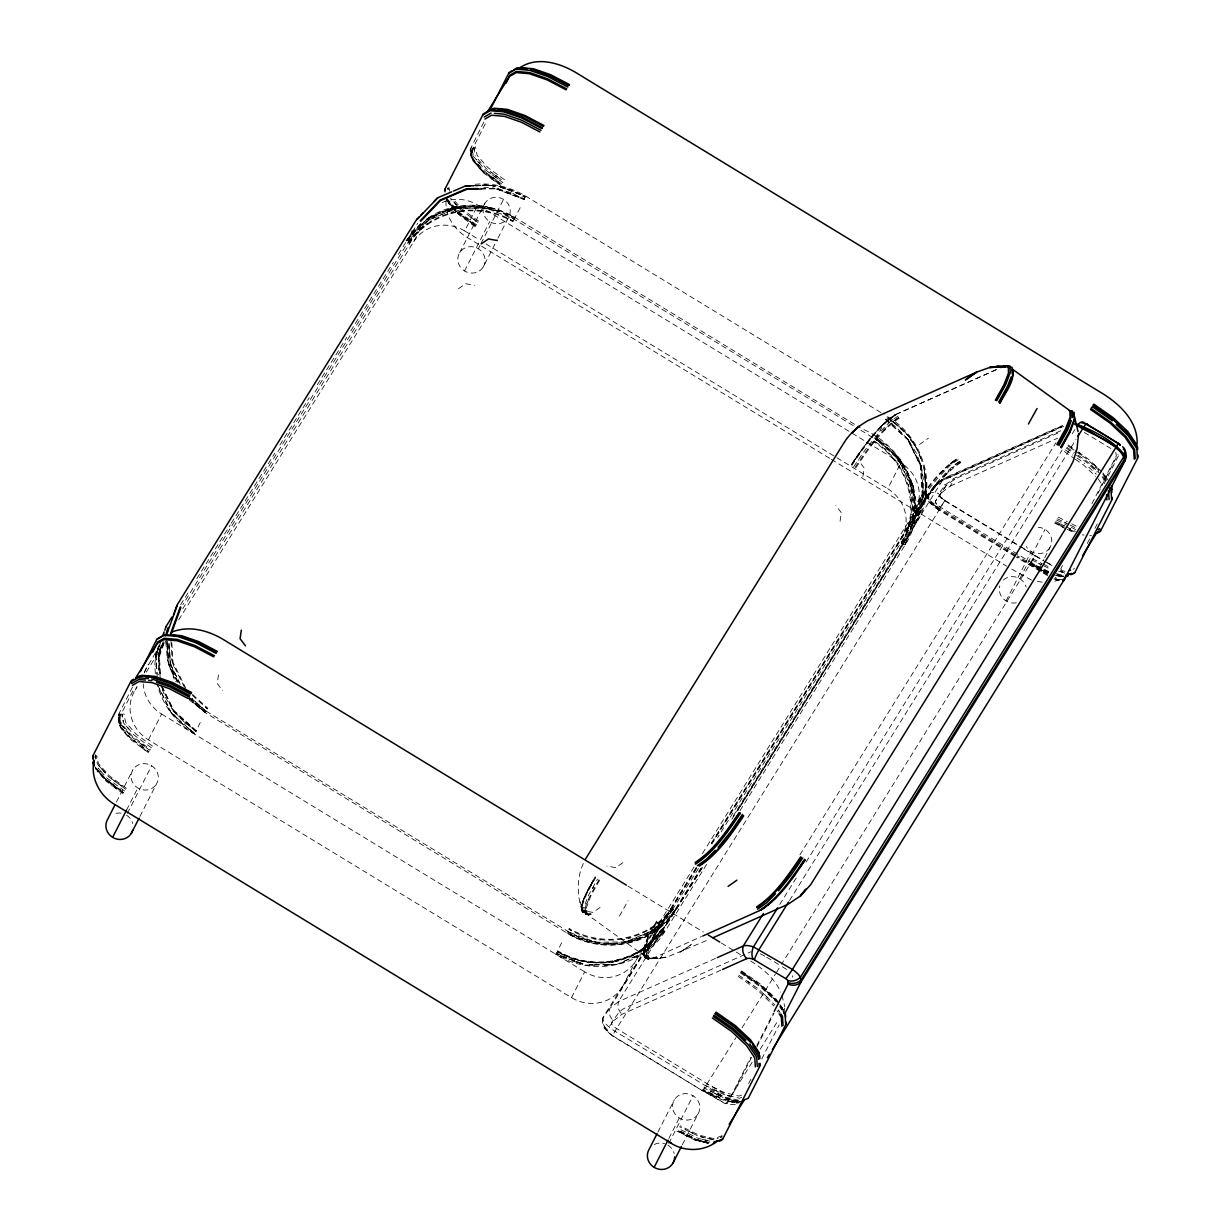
<?xml version="1.0" encoding="UTF-8"?>
<svg xmlns="http://www.w3.org/2000/svg" width="1231" height="1231" viewBox="0 0 1231 1231"><rect width="100%" height="100%" fill="white"/><g stroke="black" fill="none" stroke-linecap="round" stroke-linejoin="round"><path stroke-width="0.75" stroke-dasharray="5 3.75" d="M118.407 721.566L118.422 720.073L120.515 727.106L119.315 724.797M95.88 756.403L95.88 754.926M581.678 909.247L582.448 903.169L585.494 895.199M119.93 717.611L120.038 713.78L119.73 718.55L121.038 723.305L132.486 736.323L150.474 749.51M646.29 952.732L646.413 957.718M165.831 642.167L167.354 659.585L174.217 679.112M95.71 755.68L95.633 759.065M473.92 149.213L474.027 147.166L474.797 153.721M585.556 908.124L585.694 913.048M168.047 643.244L170.278 663.155L170.201 662.278M166.447 639.258L168.401 663.955L175.971 681.912M923.25 494L923.173 495.447L923.773 481.644L921.696 468.395M644.29 952.317L644.906 957.764L647.444 959.211L650.445 958.641M647.075 955.671L647.121 954.794M122.146 716.073L122.3 714.072L123.315 721.458L123.008 720.535M446.068 200.899C445.022 216.01 454.762 230.259 467.549 237.66L829.694 458.347M914.341 509.449L914.664 505.618M784.47 1010.666L784.701 1008.081M582.078 905.539L582.632 902.569M582.201 907.309L582.755 912.817L585.387 914.433L587.187 913.894M922.573 492.508L922.758 490.507M896.722 458.209C912.74 476.751 917.834 503.833 910.525 527.145M581.617 907.539L581.601 908.447M602.805 1018.545L602.405 1022.192L604.636 1028.731L612.253 1035.748L702.67 1090.835L724.797 1103.484L729.906 1104.376M155.922 666.863L156.383 662.77M924.727 493.431L925.835 484.014L924.481 472.704M132.533 687.036L118.591 714.38C115.375 732.276 138.026 742.17 148.982 751.818L133.794 740.647L136.626 742.77M913.31 513.712L912.725 517.374M647.167 940.299L647.721 938.961C645.675 944.531 638.935 955.841 647.444 959.211M921.927 497.386L922.142 495.77M218.472 674.927L217.241 683.482L222.657 690.622M840.065 521.221L841.296 512.665L835.88 505.526M862.885 476.428L864.116 467.888L858.699 460.733M158.953 657.908L158.722 658.847M158.46 656.477L158.661 674.726M156.214 651.322L154.86 664.371L155.321 673.988M158.968 652.953L160.676 644.813M643.367 949.363L643.89 955.825L648.398 955.948M911.448 514.927L911.663 514.019M647.075 953.671L647.291 952.609M447.93 188.835L448.115 187.989L448.084 189.682L447.761 188.051M587.264 902.815L588.418 899.83M160.168 677.758L158.861 654.507L161.276 644.228M157.045 651.353L158.23 646.46M582.078 904.708L582.632 903.231M159.138 644.952L157.076 653.107L158.691 647.66M911.048 529.161L913.525 519.374L912.033 524.56M907.955 439.144L921.588 466.564L923.373 495.831L919.449 510.496M696.284 867.409L603.175 1017.268A11.418 10.802 36.4 0 0 607.206 1029.47A7.324 2.339 31.9 0 0 612.346 1035.486L941.053 506.91L944.654 500.709L939.792 496.77L938.73 493.769L945.177 485.014L953.61 478.52L1061.045 430.604M612.346 1035.486L702.67 1090.835L735.969 1037.61M583.309 900.477L582.771 902.2M412.046 230.443L408.723 241.153L182.865 604.636M923.558 501.556L924.558 498.493L918.48 515.512M583.325 863.5C576.216 879.226 577.139 896.753 582.755 912.817C578.524 901.061 589.772 889.213 594.342 878.965M922.281 497.77C927.297 486.122 911.202 536.916 909.771 533.762L737.615 810.829M647.998 947.224L647.444 948.855L649.183 944.315M156.66 652.984L159.076 645.952M648.829 955.964L643.89 955.825L643.721 949.27L644.875 946.285M912.048 525.499L914.633 518.113L905.077 544.656L922.942 495.955L920.773 464.903L916.31 453.054L908.478 440.175L909.217 441.36M922.788 504.325L925.004 498.124L922.065 509.265L917.695 518.343M648.814 947.747L647.845 950.286M157.229 677.435L155.845 654.83L159.661 644.321M155.922 655.261L160.907 641.582M162.677 642.72L158.353 654.646L159.568 674.803M158.861 654.507L163.723 641.151M158.845 656.108L163.723 642.69M164.092 643.444L159.399 656.338L160.599 676.034M901.2 543.363C921.65 508.526 907.601 462.933 874.118 441.898M903.431 542.917L913.34 515.666L911.556 486.368L898.353 459.471L893.952 454.362L880.227 442.191L860.884 430.281M912.433 520.559L922.065 494.062L920.326 465.549L907.478 439.39M912.956 521.052L922.681 494.308L920.926 465.549M904.647 544.902C922.681 513.419 915.633 470.688 887.443 447.73M918.834 512.081L913.34 523.006L923.373 495.831M915.695 523.16L925.85 495.231L924.019 465.195M915.772 523.637L925.958 495.616L926.143 485.783L924.589 473.012M903.816 540.794L903.169 542.532L913.048 515.389L910.725 484.691M648.937 946.962L650.153 944.315L649.306 946.008M582.155 905.647L586.818 893.506L595.619 877.718M585.125 904.108L588.649 894.968L597.481 879.119M643.721 949.27L648.322 937.299L657 921.711M645.413 947.593L648.922 938.468L657.754 922.619M583.848 899.045L586.033 893.706M588.757 888.382L587.972 889.782L593.034 880.688M908.647 532.3L903.323 542.809L904.062 541.209M586.079 894.26L587.741 890.813M500.802 185.589L483.691 173.063L472.812 160.661L471.181 151.49L471.335 153.183M592.711 888.628L593.773 886.274M913.34 523.006L914.048 521.467M148.459 752.633L131.348 740.093L120.469 727.706L118.868 718.473L119.038 720.397M591.973 882.612L592.388 881.735M200.268 722.535L196.283 730.706L173.786 710.41L161.461 685.328M561.644 942.746L557.643 950.932C596.096 973.136 643.675 961.242 666.94 923.758L653.045 939.361M902.431 541.84L901.631 543.486L903.246 544.317M587.864 890.228L589.326 887.459M118.715 718.781L134.394 688.021M696.377 867.932L622.409 986.954A37.607 35.622 27 0 1 571.507 997.664L148.443 739.846A37.607 35.622 27 0 1 135.148 690.006L136.795 686.79M144.196 672.264L156.414 651.153M116.437 802.043L132.917 769.683M148.443 739.846L161.6 714.026A37.607 35.622 27 0 1 143.242 683.821M178.71 619.901L413.754 241.63L423.618 222.272M126.516 810.09L137.795 787.963M127.301 813.445L151.582 765.759M483.845 122.115L470.242 149.228L470.888 155.552L472.596 159.553M471.058 151.736L486.737 120.977M139.98 816.384L156.46 784.039A13.787 13.064 27 0 0 144.781 763.666A13.787 13.064 27 0 0 132.84 782.885A13.787 13.064 27 0 0 156.46 784.039M413.754 241.63A37.607 35.622 27 0 1 464.672 230.936L477.828 205.115L900.877 462.918A37.607 35.622 27 0 1 914.171 512.758L901.015 538.578L711.564 843.466M459.671 252.709L484.845 203.315M464.549 270.974L489.707 221.595M478.351 248.77L480.075 245.369M480.952 243.661L503.51 199.391M483.214 267.05A13.787 13.064 27 0 0 471.535 246.677A13.787 13.064 27 0 0 459.594 265.896A13.787 13.064 27 0 0 483.214 267.05L497.109 239.799M497.97 238.106L508.388 217.672A13.787 13.064 27 0 0 496.693 197.299A13.787 13.064 27 0 0 484.752 216.518A13.787 13.064 27 0 0 508.388 217.672M571.507 997.664L584.663 971.844A37.607 35.622 27 0 0 635.565 961.134L694.33 866.562M622.409 986.954L635.565 961.134M901.015 538.578A37.607 35.622 27 0 0 887.72 488.738L900.877 462.918M657.923 1132.043L674.419 1099.698M668.879 1138.398L679.297 1117.963M668.787 1143.445L693.084 1095.775M682.343 1144.692L697.962 1114.04A13.787 13.064 27 0 0 686.267 1093.667A13.787 13.064 27 0 0 674.326 1112.886A13.787 13.064 27 0 0 697.962 1114.04M702.747 1090.574L724.459 1102.976A3.339 1.062 31.9 0 0 727.275 1103.468L750.741 1057.414M756.819 1045.488L773.345 1013.082M751.572 1057.321L731.583 1096.544A3.339 1.062 31.9 0 1 728.752 1096.052A142.565 45.562 31.9 0 1 707.04 1083.649L616.639 1028.562A7.324 2.339 31.9 0 1 611.515 1022.546L617.962 1013.79A166.108 53.087 31.9 0 1 626.333 1007.343L751.079 951.701M756.773 1047.089L774.161 1012.975M748.633 1083.665L751.187 1078.633M761.727 1059.045L779.115 1024.946M1006.066 600.943L1031.224 551.565M1019.853 578.755L1045.027 529.376M1039.487 568.076L1043.826 559.566M1044.688 557.858L1049.889 547.641A13.787 13.064 27 0 0 1038.21 527.268M1091.959 503.664L1116.302 455.916L1115.84 452.331M1098.006 493.339L1117.994 454.116M1062.476 565.552L1060.737 568.968A8.863 8.402 27 0 1 1064.461 573.323M1104.192 483.691L1118.964 454.701M1087.296 543.456L1089.866 538.424M1094.99 528.361L1097.544 523.329M520.159 207.716L514.266 218.964L485.768 208.039L455.562 208.485L428.342 220.118L417.494 229.735L408.4 241.199L428.342 220.118C448.546 206.639 474.858 203.377 497.816 211.27M875.626 439.175L881.534 427.926M1023.761 548.918L1035.056 555.812L1033.332 558.889L781.516 964.304M913.079 523.052L717.658 837.557M912.787 520.928L914.002 518.682M590.018 886.212L593.373 880.35M650.491 933.406L654.83 925.62M653.338 937.191L654.046 935.929L651.876 939.822M924.481 500.648L924.973 499.74L922.635 503.279L930.621 492.046M595.173 876.841C594.142 878.996 571.046 916.51 586.772 912.402M586.664 892.752L595.327 877.195M598.835 879.75C598.02 882.642 573.908 918.711 591.065 914.11M599.62 880.15L591.003 895.614L586.433 907.493L586.602 914.002L643.859 955.41L643.49 954.24M619.439 916.126L628.056 900.677M656.523 921.203L647.906 936.668L643.336 948.547L643.505 955.056L648.398 955.179M659.724 923.973C658.108 926.481 634.211 966.366 653.061 958.226L666.879 957.149L709.502 939.299M656.215 932.036L660.555 924.25M661.139 924.435L652.568 939.807L648.029 951.64L648.198 958.103L653.061 958.226M906.955 538.532L908.97 534.916M919.326 508.249L919.834 507.387M514.004 219.626L513.142 221.041C478.597 200.776 431.142 208.916 408.615 243.015L406.092 241.076L424.449 221.857M180.649 604.729L188.743 591.696M196.852 578.647L230.274 524.868M231.274 523.237L274.821 453.162M279.883 445.007L309.258 397.751M317.352 384.703L346.727 337.448M350.773 330.924L393.305 262.48M398.367 254.325L417.617 223.365M157.414 649.522L160.461 644.629M182.742 608.76L422.849 222.334M135.148 690.006L137.18 686.744M146.289 672.08L165.539 641.105M702.439 853.529L914.171 512.758M711.472 842.973L928.097 494.585A8.863 8.402 36.4 0 1 938.73 493.769M696.669 868.424L609.622 1008.512L603.175 1017.268A17.203 5.493 31.9 0 0 615.208 1031.378L728.829 1099.745A13.202 4.216 31.9 0 0 737.954 1102.653M711.841 843.989L933.914 486.599L938.068 482.29L936.991 483.152M698.423 868.517L671.926 910.525M643.197 949.67L663.186 928.743L700.654 868.44M733.061 816.291L903.2 542.486L909.771 533.762M701.485 868.117L618.485 1001.695L609.622 1008.512A11.418 10.802 36.4 0 0 613.669 1020.714L607.206 1029.47M731.845 819.246L943.069 479.367L1062.968 425.664M702.255 867.486L675.927 909.847C654.046 946.393 601.574 955.394 566.614 932.852L205.238 712.641L188.666 699.423M737.692 810.444L915.926 523.606C939.084 488.015 923.481 437.036 887.413 416.54M702.178 867.87L669.772 920.019L663.186 928.743M706.64 864.347L665.125 931.175C643.244 967.689 590.726 976.783 555.735 954.194M740.062 810.567L905.124 544.918C932.375 503.156 905.693 446.361 861.869 428.819M1040.195 567.876L940.53 507.31L936.314 503.894L935.391 501.294L946.147 485.614L954.517 479.182L1060.214 432.035M941.853 492.538L950.209 486.091L954.517 479.182M799.919 854.822L1055.998 442.698M779.746 904.493L797.965 875.179M806.074 862.146L1062.138 450.023M1072.263 433.743L1075.294 428.85M789.517 900.507L1075.956 439.513M1030.932 562.398L1035.225 555.489L1042.949 560.043M742.047 1027.839L775.438 974.075M776.453 972.459L780.5 965.935M752.11 1062.276L728.829 1099.745A11.418 2.185 -61.9 0 1 724.459 1102.976M760.204 1049.243L778.423 1019.914M566.429 958.841L556.504 953.009L557.274 951.794C591.803 972.059 639.258 963.919 661.801 929.82L664.632 931.144M903.015 541.086L901.631 543.486C922.558 507.911 908.324 462.994 874.502 441.252L876.226 438.421C903.631 453.485 918.126 486.076 915.279 516.62L913.433 486.476L899.846 458.794L876.564 437.805M658.246 928.389L657.723 929.205L658.6 927.866M408.092 239.137L410.154 235.921M661.278 934.883L664.386 930.067L655.277 942.515L645.413 951.086L647.675 949.132M857.115 456.039L856.114 457.593L858.499 454.054M853.36 462.179L861.115 450.515M407.061 240.737L409.831 236.567M670.064 915.31L657.585 928.128L659.77 926.081M852.852 462.348L854.191 460.963M851.437 464.426C863.854 446.207 876.518 426.926 895.291 414.662M851.59 464.779L863.023 447.992M851.883 465.303C864.639 446.607 877.626 426.803 896.891 414.216M853.729 466.703L865.378 449.607L878.042 433.866M855.083 467.334C867.67 448.884 880.488 429.342 899.507 416.924M855.884 467.734C868.363 449.423 881.073 430.034 899.938 417.724M912.787 508.788C925.266 490.477 937.976 471.104 956.856 458.778M913.264 509.295C925.835 490.846 938.653 471.319 957.672 458.901L949.778 464.533L952.394 462.548L950.978 463.641M914.018 510.203L925.65 493.108L938.314 477.366M915.987 511.557C928.743 492.862 941.73 473.058 960.996 460.471M916.803 511.834L922.527 503.448M917.403 512.019C929.82 493.8 942.469 474.52 961.242 462.256M854.36 460.102L855.683 458.194M936.16 485.291L936.96 484.122L931.821 490.569L934.575 487.184M580.74 937.991C595.142 943.638 611.022 944.746 626.21 941.93L653.399 930.313L673.465 909.309L662.909 922.281L652.922 930.451L639.951 937.483L626.025 941.792L653.092 930.236L673.08 909.309M925.389 499.247L926.174 498.109M867.393 442.083L865.67 444.406M660.278 931.667L661.632 929.728M408.769 243.138L410.108 241.23M123.592 792.718L105.897 779.331L95.464 767.452M852.991 462.379L862.085 449.407L861.592 450.084M671.326 909.247L672.788 907.185M659.416 937.176L663.94 930.867L659.939 936.068M411.169 235.321L406.676 241.568L410.785 236.167M867.347 442.098L873.502 434.451M1014.96 556.366L939.084 510.126L929.22 502.11L927.051 496.016L934.544 485.83A8.863 8.402 36.4 0 1 945.177 485.014M946.147 485.614L935.391 501.294A7.324 2.339 31.9 0 0 940.53 507.31L944.823 500.386A7.324 2.339 31.9 0 1 939.699 494.385L940.607 496.97L944.823 500.386L1019.083 545.641M872.348 436.39L874.81 433.343L873.902 434.451M671.864 913.987L675.096 909.801C653.553 946.162 601.42 954.964 566.814 932.575L572.184 934.945M945.3 474.92L947.024 472.95M872.764 442.775L874.318 440.836M662.186 930.482L663.324 929.066L654.277 940.407L643.998 949.501L644.598 948.886M864.577 446.053L872.594 436.066M869.024 440.036L870.656 438.036M408.4 241.199L409.508 239.845M937.96 482.921L939.13 481.506M672.295 910.525L673.342 909.263M411.2 234.321L421.233 223.58M946.07 473.92L942.13 478.105M879.796 427.649L878.226 429.419M411.154 233.121L422.587 221.826M879.319 428.173L884.889 422.664M707.071 1142.907L696.269 1139.752L677.358 1130.35L697.254 1139.706L708.317 1142.737M415.786 233.752L417.232 232.182M883.458 423.895L882.181 425.264L885.043 422.356M653.153 940.699L654.615 939.115M934.544 485.83L934.36 486.03M409.969 239.845L408.692 241.199L428.711 220.226L455.778 208.655L487.568 208.716M940.053 474.058L944.962 469.088L942.946 471.119M406.045 240.537L424.064 221.672M409.092 243.476C431.435 209.655 478.505 201.576 512.758 221.672M672.418 906.801C650.183 940.469 603.328 948.516 569.23 928.497M672.957 907.309C650.507 941.284 603.221 949.393 568.814 929.205M675.696 909.401C651.738 945.131 603.421 953.24 566.937 932.267M675.773 909.894C651.722 945.747 603.236 953.887 566.629 932.836M661.201 929.62C638.843 963.442 591.772 971.521 557.52 951.409M663.432 929.174C640.566 963.796 592.388 972.044 557.335 951.486M633.98 957.872L644.044 952.717L665.079 930.913M883.335 430.604L886.228 427.665M643.182 949.286L644.398 948.039M875.472 432.527L883.735 423.849L894.306 415.309M880.981 430.865L889.813 421.879L898.892 415.447M941.269 474.366L950.086 465.364L959.18 458.948M950.809 469.273L949.793 470.319M881.273 426.141L882.689 424.71M933.914 486.599L938.345 481.983L944.869 477.92L1062.692 425.357M933.513 487.261L942.377 480.429L1063.661 426.326M613.669 1020.714L622.024 1014.267L722.535 969.443M426.003 224.811L427.172 223.642M423.433 222.319C449.069 201.545 487.245 200.668 515.204 217.595L860.238 427.819M415.032 230.674C439.621 202.7 483.491 200.391 514.866 218.21M655.569 941.792L644.044 952.717M885.551 422.233L888.151 419.956M887.566 420.125L895.522 414.647L894.183 415.447M888.536 419.417L896.153 414.293L997.325 369.162M654.738 928.913L651.691 931.051M955.687 464.225L959.903 461.348L958.872 461.964M950.194 463.471L956.256 459.363L955.318 459.855M954.087 466.426L952.255 467.795M892.814 421.664L893.921 420.864M895.045 420.079L898.661 417.709L897.907 418.017M654.307 926.82L652.969 927.789L655.354 926.112M887.028 420.74L896.153 414.293L894.937 415.155M919.526 444.514L928.389 438.251M956.718 464.641L961.18 461.487M641.643 950.932L630.272 957.087L617.824 961.103M458.471 288.685L465.626 283.745L474.504 285.3M622.886 862.685L615.731 867.624L606.837 866.055M600.066 907.478L592.911 912.402L584.017 910.848M639.012 952.178L640.32 951.255M895.953 414.432L996.925 369.438M430.081 221.58L431.373 220.718M649.937 929.728L651.568 928.666M720.827 1137.259L722.012 1136.475M428.049 217.964C444.822 206.762 466.041 202.961 485.783 206.469L515.204 217.595L498.186 209.624L485.476 206.439L489.461 207.87M737.861 1103.253L739.262 1102.376M645.121 935.76L648.121 933.944M938.345 481.983L943.408 478.997A8.863 8.217 66 0 1 953.61 478.52M937.714 482.752L1064.076 425.664M436.636 214.579L431.589 217.456L433.666 216.533M425.895 219.98L433.712 215.902M942.746 479.398L938.945 481.629L940.253 481.259M637.396 955.548L623.394 961.519M950.209 486.091L1057.644 438.174M652.168 958.595L701.424 936.545M715.519 958.41L618.485 1001.695A11.418 10.571 66 0 0 622.024 1014.267M426.711 218.903L454.716 206.931L485.783 206.469M644.398 952.548L616.131 964.642L628.272 960.365M447.607 210.563L450.946 209.208L442.344 212.086M454.085 209.378L457.455 208.454M1073.063 569.153L1074.478 568.599M1054.382 574.969L1061.768 576.708L1063.753 575.923M741.57 1095.082L739.062 1096.067L724.305 1092.605L706.302 1083.649M741.724 1097.344L739.416 1098.252L724.059 1094.636L705.317 1085.327M740.954 1101.299L736.43 1103.084L721.074 1099.468L702.316 1090.158M722.135 1135.644L714.272 1138.721L698.916 1135.12L680.174 1125.796M716.996 1138.752L718.273 1138.26M720.474 1137.398L722.12 1136.752M652.261 958.457L651.199 958.841M1054.921 581.232L1061.784 578.832M627.902 941.207L624.148 941.823M590.218 913.987C591.757 915.756 580.14 913.925 585.664 913.848M447.715 209.932L455.07 207.454L462.487 206.823M453.87 209.208L457.655 208.639M634.18 939.899L638.32 938.714M616.869 961.288L615.423 961.688L619.008 960.811M451.377 212.086L453.547 211.563M1061.768 576.708L1063.322 576.354M628.179 938.653L630.472 938.13M1064.723 578.862L1060.891 579.663L1055.09 577.477M614.238 961.857L601.082 963.211L587.803 962.257M611.453 962.38L613.33 962.027M622.701 939.745L624.671 939.391M1089.743 535.654L1091.528 535.654M457.086 210.809L458.917 210.516M659.231 958.349L666.879 957.149L650.86 958.164L659.231 958.349L648.583 958.118M611.715 943.115L603.975 943.223M737.677 1102.591L736.477 1102.745L738.354 1102.607M466.226 206.854L457.701 207.885L462.333 207.47M604.375 965.612L612.884 964.581L608.391 964.75M475.135 184.281C492.815 182.665 510.896 187.112 526.037 196.329L884.135 414.539M608.637 964.627L589.187 964.889L593.096 964.858M648.183 957.41L644.29 957.026L645.675 957.333M475.735 185.773L492.631 185.589L488.722 185.604M475.32 185.696L485.229 184.881L495.124 186.327L488.892 185.527M473.412 185.758C491.569 183.188 510.08 187.066 525.222 197.591L517.912 193.467M473.196 185.819L496.493 185.481L525.899 196.591L496.632 185.419M480.782 188.512L496.339 188.297L524.391 198.899M480.705 189.02L496.308 188.82L524.114 199.33M626.21 941.93L595.989 942.238L567.476 931.59M616.392 964.519L585.171 965.089L555.858 954.025M587.11 910.648L582.232 910.525L580.232 901.369M587.156 911.402L582.232 911.263L581.832 910.171M587.325 912.417L583.032 912.309M590.649 914.002L584.14 913.817L583.956 907.155L584.448 913.094L584.094 912.14M586.602 914.002L591.495 914.125M649.429 957.441L644.429 957.303L644.244 950.64M647.214 957.472L648.198 958.718M649.906 958.395L652.368 958.457M651.445 958.672L645.783 958.518L647.952 958.58M597.912 942.346L594.081 941.515M483.737 187.297L493.97 188.328M483.891 208.07L485.768 208.254M473.643 206.823L477.813 207.239M598.728 939.776L600.774 939.976M737.8 1101.099L725.628 1098.237M1063.784 576.739L1057.167 575.693M695.115 1140.168L708.21 1143.23L695.115 1140.168L676.85 1131.089M587.295 962.411L588.249 962.688M1037.271 581.494L1044.257 582.401M1082.311 534.839L1084.065 535.07M1056.383 575.616L1060.922 576.231L1058.075 575.846M492.477 188.035L494.477 188.328M592.911 964.981L591.203 964.735L596.958 965.658M497.863 188.882L499.586 189.159M593.65 938.899L595.342 939.222M734.507 1102.622L724.905 1100.376M731.737 1096.436L727.906 1095.544M706.332 1142.799L708.271 1143.23M712.21 1139.414L700.531 1136.675M1060.476 570.23L1065.077 571.322M1058.629 571.199L1066.431 573.03M1056.244 573.631L1064.369 575.539M1057.66 574.8L1065.738 576.708M1057.214 575L1063.615 576.493L1056.66 574.908M738.846 1100.299L724.043 1096.821L704.332 1087.035M739.831 1101.576L723.597 1097.76L703.793 1087.912M714.149 1139.875L698.577 1136.213L679.589 1126.78M697.254 1139.706L709.302 1142.537M707.887 1142.476L696.269 1139.752L677.358 1130.35M482.152 210.193L483.106 210.424M584.125 961.611L573.908 958.98M702.255 1139.337L710.333 1141.229L698.223 1138.383L678.512 1128.596M572.461 961.119L582.694 963.95L577.185 962.073M498.124 211.363L487.907 208.531L493.539 210.147M725.767 1099.714L724.09 1099.237L738.462 1102.068L721.874 1098.806L702.839 1089.343L719.319 1097.529L716.38 1096.082M589.603 940.838L592.757 941.761L574.954 935.298M1058.506 579.847L1056.552 579.109M576.016 961.457L583.663 964.027L555.92 953.856L585.325 964.981M505.633 188.943L498.832 186.604L510.45 189.959L520.344 194.498M511.127 192.744L495.862 188.297L524.421 199.083L521.944 197.76M495.724 188.805L524.16 199.545M1054.844 578.462L1060.445 580.586M1053.936 578.939L1060.029 581.247A13.202 4.216 31.9 0 1 1055.336 579.755M1031.486 580.093L1008.297 567.199M691.468 1132.674L692.622 1133.136L685.682 1129.812M1069.2 529.545L1072.139 530.746L1068.493 529.115L1074.078 531.9M569.199 932.113L204.885 710.395L206.208 711.241L192.128 698.592M512.481 218.287L854.345 426.295M1069.016 528.314L1070.785 529.053M1047.119 571.692L1048.643 572.338L1044.765 570.738M503.217 213.302L514.296 218.933L512.573 218.164M568.522 956.933L557.428 951.332L559.12 952.148M579.062 937.33L567.522 931.513L569.122 932.221M1040.764 569.645L1048.258 572.892L1044.134 570.845M512.804 193.421L524.344 199.207L522.76 198.453M690.268 1137.752L681.143 1133.212M716.165 1094.067L721.12 1096.529M1064.907 528.376L1060.676 526.099M559.089 952.486L557.366 951.655L559.905 953.102M714.042 1095.975L716.919 1097.39L708.702 1093.328M692.361 1137.275L681.512 1131.797L682.543 1132.397M719.119 1092.189L714.18 1089.727M1058.306 517.205L1067.431 521.744M1071.709 523.867L1076.556 526.283M1057.367 518.774L1067.369 523.744M1070.339 525.222L1076.279 528.161M1056.629 520.051L1066.431 524.914M1071.324 527.36L1076.233 529.792M1055.706 521.559L1064.861 526.114M1066.169 526.76L1075.402 531.346M1062.892 526.345L1055.09 522.452L1063.446 526.853M1054.659 523.113L1064.03 527.776M1067.154 529.33L1073.401 532.423M1032.517 558.751L1042.272 563.613M1043.534 564.229L1051.259 568.076M1031.809 559.92L1041.318 564.644M1043.703 565.829L1050.843 569.384M1030.347 562.352L1040.687 567.491M1044.288 569.276L1050.166 572.2M1029.87 563.121L1039.733 568.014M1043.596 569.938L1049.581 572.907M1029.516 563.583L1041.38 569.476M1029.024 564.306L1038.01 568.768M1043.842 571.676L1047.012 573.246M511.327 220.349L513.035 221.211L510.496 219.764M1039.133 568.814L1029.547 563.567L1033.394 565.506M1060.937 524.16L1064.215 525.806M1064.246 522.175L1066.246 523.19M504.171 213.625L508.188 215.687M1038.472 567.737L1032.717 564.49L1033.455 564.906M568.922 929.02L571.292 930.282M1038.287 563.136L1040.041 564.106M1046.042 561.875L1052.274 565.306M1047.535 563.106L1052.243 565.706M1044.857 570.507L1047.981 572.23M1043.673 571.415L1048.658 574.169M1043.134 572.307L1048.135 575.062M1047.719 575.723L1016.575 557.351M120.161 785.178L121.53 785.932L111.498 778.823M719.473 1095.775L710.533 1091.266M1084.28 432.481L1110.87 448.515M556.504 953.009L562.536 956.549M1035.056 555.812L1045.965 562.244M1042.011 570.507L1017.529 555.812M1041.472 571.384L1016.991 556.689M1020.699 546.626L1035.225 555.489M944.654 500.709L1022.145 547.933M1015.914 554.827L940.038 508.588L930.251 500.617L928.097 494.585M1015.375 555.704L939.499 509.465L929.636 501.432L927.866 498.432L927.759 494.954L927.805 496.293M464.672 230.936L479.428 239.922M485.983 243.923L835.249 456.763M836.895 457.763L887.72 488.738M831.325 459.348L1006.666 566.198M628.01 886.135L703.393 932.067M721.412 943.054L734.522 951.04M736.169 952.04L741.077 955.041M161.6 714.026L584.663 971.844M934.929 505.741L930.436 502.017L931.513 502.971M777.638 1001.557L762.528 986.8L741.17 971.644L747.309 975.552M194.36 733.984C176.525 723.12 162.784 705.455 157.445 685.19M495.308 181.557L490.107 177.756M474.812 220.103L468.903 215.779M476.012 225.596L458.024 212.409L446.991 199.868L458.548 213.532L475.658 226.058L458.548 213.532L447.115 200.576M744.186 974.475L756.28 982.984L754.341 981.569M145.366 750.371L139.549 746.109M893.629 422.433L886.582 417.817C914.556 432.373 928.389 464.995 925.958 495.616M472.735 223.196L473.504 223.688L459.271 213.286L460.886 214.517M750.756 961.011C762.897 968.689 774.838 978.599 780.623 992.078M119.007 788.948L120.361 789.825L107.374 780.162L110.067 782.393M193.944 730.06L195.991 731.445M1071.632 448.53L1074.048 450.161M885.658 419.263L887.89 420.771M911.663 488.199L898.353 459.471L875.733 439.067L878.349 440.99L875.595 439.236L877.041 440.452M498.032 178.957L494.831 176.772L496.339 177.818M143.381 745.586L144.427 746.309L137.61 741.37M874.395 441.421L876.441 442.837M741.124 971.659L744.817 974.198M188.112 728.69L194.821 733.307L189.205 729.044M205.346 707.271L207.562 708.794M1068.354 445.068L1076.71 450.9M1078.094 451.885L1087.85 458.701L1101.73 471.75M1067.831 445.868L1074.171 450.3M1075.432 451.192L1087.527 459.64L1099.006 470.427L1095.175 466.841M1066.892 447.299L1074.494 452.623M1078.279 455.27L1087.127 461.456L1098.929 472.55M1066.354 448.192L1073.647 453.3M1076.433 455.239L1086.511 462.302L1096.959 472.135M1065.354 449.884L1072.924 455.178M1077.002 458.04L1084.834 463.518M1064.369 451.562L1073.786 458.147M1075.355 459.24L1083.326 464.826L1095.621 476.366M877.134 440.329L875.672 439.159L882.473 443.806M741.662 970.92L760.62 984.185L775.361 998.033L783.639 1010.374M740.816 972.105L760.973 986.216L774.699 999.11M740.323 972.859L760.558 987.016L776.299 1001.819M738.877 975.291L758.558 989.062L774.93 1005.065M738.169 976.46L757.65 990.093L773.868 1005.927M748.71 982.184L747.355 981.23L751.172 983.908M199.237 706.332L190.22 698.669M1079.91 454.301L1081.48 455.408M875.795 439.128L881.519 443.191M495.401 175.31L497.293 176.664L490.83 171.955M472.119 223.457L475.689 226.042M497.062 180.526L488.061 173.94M880.842 441.652L876.241 438.282L899.415 459.348M504.433 179.68L487.768 167.478L477.166 155.398L475.474 146.704M501.833 184.035C490.307 175.51 476.582 167.293 470.673 153.675L471.196 150.905L471.365 152.09M475.612 162.815L472.919 159.507L483.891 172.232L501.217 184.927L485.906 173.494L488.984 175.971M478.644 221.226L461.548 208.701L452.839 198.791M477.951 222.396L460.579 209.67L450.454 198.145M476.489 224.827L458.409 211.594L447.869 199.591M475.151 226.781C464.672 218.81 451.485 211.409 446.545 198.499M152.444 746.124L136.026 734.091L125.562 722.197L123.885 713.641M151.459 747.802L134.364 735.276L123.469 722.889L121.731 713.965M149.92 750.387L131.855 737.154L120.346 724.059L118.499 714.626M126.316 788.271L109.205 775.745L98.326 763.358L96.849 755.865M125.731 789.256L108.39 776.546L97.357 763.989L96.834 761.327M124.654 791.056L106.666 777.884L98.08 768.113L100.942 771.375M122.992 793.564L106.328 781.362L95.464 768.144M115.175 787.825L116.868 789.086L110.744 784.593M1079.125 452.546L1080.541 453.577M753.341 979.768L760.65 985.277L777.915 1002.68M194.544 729.983L196.052 731.106L183.896 721.751L174.094 711.472L174.756 712.134M887.105 420.479L885.705 419.432L896.537 427.357L907.832 439.375L906.878 438.313M190.282 729.798L182.003 723.32L172.725 713.395L174.956 715.98M488.999 172.371L490.6 173.617M937.976 508.218L935.129 505.849L936.452 506.987M200.853 708.656L205.454 712.349L187.574 697.854M1091.066 465.164L1098.498 471.904M184.296 722.751L185.989 724.228M884.397 448.638L886.089 450.115M458.548 213.532L460.717 215.425L456.132 211.286M891.659 420.787C905.016 430.142 915.926 442.698 920.726 458.548M887.289 416.709L910.54 437.805M885.766 419.109L908.386 439.682M885.474 419.54L908.016 440.052L921.157 466.811M192.498 694.438L207.87 708.287M192.39 695.392L207.454 708.979M191.79 698.454L206.1 711.38L189.82 698.177M188.959 697.069L205.577 712.057M189.22 698.162L205.254 712.626M196.16 731.199L174.063 711.256L161.953 686.621M173.34 710.856L195.96 731.26M171.278 712.657L194.498 733.799L195.914 731.583L173.617 711.487L161.43 686.636M896.153 455.47L903.246 465.718M1093.528 464.041L1097.313 467.595M764.297 994.463L768.113 998.064M1088.619 467.088L1096.206 474.197M760.973 986.216L777.346 1001.972M103.681 778.346L97.049 770.791L98.372 772.299M894.091 458.932L895.368 460.179M456.439 204.962L453.685 201.822M183.157 724.736L171.294 712.887L165.585 703.07M104.25 771.837L103.373 770.883L105.297 773.006L98.742 765.559M103.05 776.099L104.281 777.346L95.956 768.206M130.409 735.507L120.946 724.182L121.7 725.659M1106.038 480.552L1105.069 479.551M477.52 161.184L479.89 163.692L476.335 159.707M456.116 211.763L448.776 203.13L450.885 205.823M127.901 736.184L123.192 730.814M131.625 739.108L120.946 726.782L123.331 729.675M482.337 171.509L474.166 162.215M105.897 779.331L107.097 780.639L104.466 777.715M480.982 167.601L475.258 161.092M128.916 729.075L126.193 725.982M478.013 159.23L486.245 168.601L503.51 181.249L502.756 182.527L484.876 169.416L473.489 156.46L471.658 147.12L473.489 156.46M472.858 159.676L470.565 148.443C468.042 158.507 478.736 165.339 483.891 172.232M446.576 199.391L458.024 212.409M174.971 712.703L173.986 711.549L175.002 712.749M1108.054 480.09L1104.053 474.52M908.77 440.79L909.986 442.406M171.832 708.548L172.802 709.825M172.525 709.179L165.631 697.792L162.153 689.206M1104.976 477.228L1105.992 478.613M906.493 437.728L907.493 439.082M897.599 463.01L898.553 464.349M780.885 1006.481L782.562 1008.897M780.008 1004.604L783.501 1009.897M916.079 447.438L910.309 439.344L913.864 444.514M1102.991 472.935L1107.254 479.274M1102.822 474.027L1107.131 480.429M1102.853 476.259L1106.177 481.198M1102.191 477.043L1104.392 480.321M1098.067 478.69L1102.207 484.86M780.054 1005.85L782.177 1009.02M776.653 1000.957L778.854 1004.234M779.962 1005.881L783.255 1010.805M779.608 1006.758L781.823 1010.051M778.161 1009.866L780.3 1013.067M777.053 1010.682L778.115 1012.267M95.079 767.559L106.235 780.192L123.5 792.826L106.235 780.192L94.741 766.605M905.016 469.38L901.831 464.379L902.8 466.241M447.807 201.176L449.207 203.469L447.207 198.791M781.577 1007.297L783.162 1009.897L781.362 1006.543M120.115 722.874L119.746 722.243C120.776 724.413 116.53 716.611 118.591 714.38L118.668 715.488M167.878 705.732L161.076 691.899M445.976 198.514L447.33 200.945M177.803 682.066L170.54 664.232L169.216 642.367M778.731 1010.451L779.238 1011.467M185.866 688.437L173.017 662.278L171.817 642.69M184.435 687.298L172.278 662.555L170.971 640.982M170.54 664.232L179.572 682.62M180.203 684.267L170.309 664.109L169.078 643.982M178.156 682.528L168.847 663.571L167.478 641.043L167.939 648.552M177.233 681.943L168.401 663.955L167.016 641.351M157.676 684.975L171.294 712.887M911.74 483.014L913.433 486.476M909.571 480.028L911.186 483.491L907.847 475.028M910.448 484.568L911.386 488.061M171.14 665.786L170.432 662.401M781.931 995.202L784.824 1006.773M910.032 479.551L912.756 486.368L913.894 494.016M159.415 688.945L162.754 697.438M927.466 495.354L929.636 501.432M172.232 670.464L173.586 674.342M920.757 464.887L921.265 468.642M908.355 484.122L908.986 486.199M919.403 454.162L920.634 458.301M173.094 664.201L173.709 666.402M919.511 461.656L920.111 463.902M921.034 467.349L921.542 469.257M644.382 955.641L644.906 957.764M171.694 658.8L172.171 660.755M909.909 489.661L910.309 491.523M473.504 147.105L475.274 156.106M448.915 187.389L449.654 191.159M447.438 198.56L448.269 202.853M119.207 713.918L121.038 723.305M120.576 726.536L118.792 717.473L118.407 720.766M95.587 754.957L96.31 758.665M95.279 766.99L95.726 769.283M914.294 498.417L912.863 490.123L913.417 494.431M155.845 654.83L157.076 674.034M939.084 510.126A17.203 5.493 31.9 0 1 927.051 496.016M144.535 672.695A37.607 35.622 27 0 1 148.305 664.186M442.329 202.484A37.607 35.622 27 0 1 477.828 205.115M1049.889 547.641A13.787 13.064 27 0 1 1026.269 546.487M1016.406 602.775A13.787 13.064 27 0 1 999.803 585.802M1003.373 580.047A13.787 13.064 27 0 1 1026.162 587.079M654.277 1144.491A13.787 13.064 27 0 1 664.632 1143.676M667.925 1145.153A13.787 13.064 27 0 1 674.219 1153.478M116.083 813.322A13.787 13.064 27 0 1 123.146 813.66M126.424 815.137A13.787 13.064 27 0 1 132.733 823.462M760.389 953.702A155.691 49.763 31.9 0 1 765.143 956.395M766.728 957.303A155.691 49.763 31.9 0 1 780.839 965.796M782.377 966.766A155.691 49.763 31.9 0 1 788.548 970.72M792.564 975.737A16.511 5.278 31.9 0 1 792.41 977.168M735.353 1104.269A11.418 10.802 27 0 1 727.275 1103.468M651.291 941.315L650.722 942.808L651.291 941.315M655.892 932.559L654.076 935.729L655.892 932.559M948.855 471.104L947.916 472.212L948.855 471.104M691.16 944.654L679.835 952.532L691.16 944.654M1062.861 572.138L1060.583 571.661L1062.861 572.138M568.922 932.252L567.568 931.452L568.922 932.252M206.162 711.287L204.792 710.195L206.208 711.241M607.237 1030.732L603.098 1025.592L607.237 1030.732"/><path stroke-width="1.5" d="M1078.525 433.835L1077.063 448.746L1073.217 461.225L1070.031 467.411L810.721 884.612L800.458 895.937L787.994 904.293L712.98 937.745M94.033 760.589C90.155 778.069 100.019 796.165 115.191 804.735L671.172 1143.199L669.418 1142.122C683.451 1152.185 704.486 1152.078 717.735 1140.675L713.903 1142.183M1137.09 444.191C1138.29 421.587 1119.595 403.814 1101.622 392.966L577.247 73.414C560.551 63.043 536.808 55.749 519.42 68.074M241.291 630.149L240.06 638.689L245.477 645.844M774.207 1011.374L788.117 984.077L787.655 980.507A3.062 0.985 31.9 0 0 785.778 978.645L753.08 959.118A15.941 5.093 31.9 0 0 746.786 958.61L722.535 969.443M1124.719 461.04L1124.626 455.424L1116.702 447.545L1083.449 427.449L1074.725 424.28M162.923 635.365L164.169 631.934M164.785 630.226L166.031 626.794M165.154 635.919L165.785 634.211M166.385 632.549L168.247 627.41M167.047 632.488L168.016 629.826M173.463 614.854L176.756 605.79M167.016 633.534L177.172 605.606M170.524 633.78L180.249 607.052M171.278 633.78L180.911 607.283M1065.061 577.031A8.863 8.402 27 0 1 1064.723 578.862L772.391 1049.566M1008.635 374.362L1009.205 372.87M1011.066 377.055L1007.558 386.195L998.726 402.029M1071.355 420.556L1067.831 429.681L1059.014 445.53M1074.324 419.002L1069.662 431.142L1060.86 446.93M1070.401 430.388L1070.985 428.896M585.602 858.884L843.097 444.222C849.051 434.02 858.192 426.003 868.501 420.356L976.645 372.116L989.616 367.5L997.264 366.299L1005.635 366.484L989.616 367.5L1008.297 366.546L1008.481 373.024L1003.927 384.841L995.356 400.229M92.848 755.972L131.163 680.774M140.365 671.664L156.906 639.181M152.69 652.138L157.045 643.582L163.892 639.628L177.079 640.766L194.606 646.844L213.794 656.908M114.698 805.443L107.759 819.077A13.787 13.064 27 0 0 114.237 838.188A13.787 13.064 27 0 0 132.686 830.294M112.637 837.342L126.516 810.09M444.776 189.497L483.214 114.068M490.8 108.451L509.095 72.552M505.895 83.385L509.372 76.537L516.235 72.583L529.422 73.722L546.949 79.8L566.137 89.863M131.302 833.418L139.118 818.092M657.062 1133.751L649.245 1149.077A13.787 13.064 27 0 0 657.416 1168.835A13.787 13.064 27 0 0 674.665 1156.909M654.123 1167.357L668.018 1140.106M672.803 1163.418L681.466 1146.4M785.193 1013.005L800.842 982.307L1125.134 460.379L1125.042 454.547A8.863 7.74 -21 0 0 1122.657 446.761M722.428 1139.644L760.019 1065.846M748.31 1098.129L786.024 1024.115M1074.601 573L1112.193 499.217M1100.345 531.407L1137.952 457.624M995.925 400.398L1004.604 384.826M996.756 400.675L1005.558 384.888L1010.22 372.747L1010.035 366.115L1005.05 365.976M999.48 402.922L1008.158 387.35L1012.759 375.363L1012.59 368.808M999.972 403.46C1004.634 393.243 1015.621 380.748 1012.374 369.592M1028.424 423.987L1037.041 408.523M1056.875 444.514L1065.492 429.05L1070.062 417.171L1069.893 410.662L1012.99 369.608M1057.644 444.899L1066.323 429.327L1070.924 417.34L1070.755 410.785L1069.216 410.754M1061.153 447.453L1065.492 439.667M1068.739 433.835L1069.831 431.881M1061.307 447.822L1069.877 432.435L1074.432 420.617L1074.14 412.37L1072.632 412.323M1002.449 388.581L1003.219 387.226M1091.589 407.584L1091.097 408.446L1110.762 422.202L1126.042 436.574L1134.628 449.377L1135.213 458.655M713.641 1015.867L714.057 1015.175L734.153 1029.224L745.863 1040.241M176.725 605.575L416.74 219.318M165.846 626.825L171.925 617.054M135.902 677.604L157.045 643.582M487.23 112.19L509.372 76.537M763.482 913.464L743.247 946.039L717.258 957.626M777.73 907.755L753.434 946.854A11.418 6.755 -72.5 0 0 753.08 959.118M788.502 902.123L759.142 949.363A11.418 1.693 -61 0 0 754.511 959.749M1077.971 436.266L1083.972 426.649A8.863 1.308 -61 0 1 1087.035 424.264L1120.21 444.622M767.328 1057.706L769.36 1054.444M729.183 1124.303L744.293 1100.006L742.862 1100.56M1082.526 555.643L1096.621 532.961M739.092 812.645C726.675 830.863 714.026 850.159 695.253 862.408M728.244 829.602L739.662 812.814M740.493 813.106C727.752 831.802 714.749 851.606 695.484 864.177M742.462 814.445L730.829 831.54L718.165 847.282M743.216 815.337C731.953 832.033 720.35 849.267 704.378 861.808M743.709 815.876C731.229 834.187 718.519 853.56 699.654 865.885M800.612 856.93C788.132 875.241 775.422 894.629 756.557 906.939M801.381 857.315C788.809 875.764 775.992 895.306 756.973 907.724M802.75 857.945L791.118 875.041L778.438 890.782M804.597 859.346C791.856 878.057 778.854 897.861 759.589 910.432M794.887 874.564L791.902 878.595M799.181 868.27L804.889 859.869M805.043 860.238C792.641 878.442 779.977 897.738 761.204 909.986M715.365 1013.098L725.428 1019.637M806.305 888.613L800.458 895.937L805.059 890.044M725.136 833.479L726.69 831.54M416.755 219.533L419.356 216.81M420.663 215.456L423.264 212.717M433.574 201.93L437.42 197.899L451.715 191.836M417.171 219.349L437.774 197.791M420.248 220.795L439.975 200.145L466.687 188.728L477.813 188.574M420.91 221.026L440.452 200.561L466.934 189.251L481.613 189.035M774.822 898.845L775.761 897.891M714.349 846.543L715.796 845.066M715.211 850.282L706.394 859.284L697.3 865.701M775.499 893.783L766.667 902.785L757.588 909.201M770.898 902.446L772.345 900.969M1118.533 443.283L792.395 969.459A11.418 0.846 -56.7 0 1 785.778 978.645M701.639 858.699L702.547 858.053M695.3 863.162L704.224 856.853M698.793 865.762L703.27 862.592M728.09 886.412L736.954 880.15M760.527 910.217L764.99 907.078M768.329 904.708L769.452 903.923M481.29 243.892L488.445 238.952L497.324 240.522M509.973 71.921L511.865 70.829M513.65 69.798L517.066 67.828L520.467 68.12M508.88 73.245L516.004 69.136L529.699 70.321L547.887 76.614L567.799 87.078M518.959 68.521L520.513 67.628L533.454 68.751L550.642 74.706L569.461 84.585M509.403 75.445L516.328 71.444L529.653 72.583L547.349 78.722L566.722 88.894M483.383 113.868L490.523 109.744L504.264 110.928L522.529 117.253L542.517 127.747M483.06 114.806L490.169 110.698L503.864 111.883L522.052 118.176L541.979 128.639M490.661 110.205L494.077 108.22L507.28 109.374L524.806 115.437L543.979 125.516M484.245 117.022L491.092 113.052M484.922 119.084L491.569 115.237L504.371 116.345L521.375 122.238L539.994 132.009M157.522 638.72L159.384 637.643M159.938 637.319L161.076 636.658M161.969 636.15L164.631 634.611L178.326 635.796L196.514 642.09L216.441 652.553M156.814 639.428L163.969 635.304L177.71 636.489L195.96 642.813L215.964 653.307M157.106 642.274L164.046 638.274L177.387 639.428L195.098 645.567L214.502 655.738M131.702 680.281L133.579 679.189M135.472 678.096L138.811 676.173L142.242 676.465M139.457 676.588L141.75 675.265L154.937 676.419L172.463 682.482L191.651 692.561M131.809 683.482L138.718 679.497L145.35 680.081M132.348 685.39L139.072 681.512L151.998 682.636L169.186 688.591L188.004 698.469M1000.818 367.607L1004.311 366.053M702.747 936.037L760.727 910.094M453.47 191.082L465.672 185.881L473.412 185.758M1098.221 529.284L1099.698 528.699L1100.514 530.346M1097.575 531.5L1099.037 530.93M1095.359 533.454L1097.606 532.438M1096.544 533.192L1099.822 531.915M1069.57 570.522L1070.555 570.138M1065.738 575.154L1069.308 573.754M1067.754 574.877L1071.462 573.431M1066.385 576.016L1067.431 575.6M1073.186 573.354L1074.694 572.769M1065.738 576.708L1068.354 575.677M1070.755 574.739L1074.001 573.477M742.724 1100.406L748.14 1098.329M720.443 1139.798L722.628 1138.952M713.872 1142.568L715.965 1141.737M717.704 1141.06L719.689 1140.291M713.318 1143.476L714.642 1142.968M719.35 1141.122L721.535 1140.26L720.627 1140.383M172.217 631.965C189.866 624.963 209.47 630.811 224.904 640.489L626.379 885.135M1063.815 579.047L1064.723 578.862M1062.661 580.109L1064.307 579.77M465.426 185.943L470.088 185.866M997.264 366.299L1008.297 366.546M1004.096 366.192L1006.558 366.253M1007.081 366.269L1009.02 366.33M1009.558 367.284L1012.067 367.346L1012.236 374.009M1071.093 410.8L1072.339 410.846L1072.524 417.509M1073.878 414.139L1078.079 431.696M518.728 67.92L522.036 68.213M523.883 68.428L527.299 68.721M493.015 108.836L494.677 108.99M498.016 109.267L506.356 109.99L524.067 116.129L543.471 126.316M494.385 113.344L504.279 114.206L521.806 120.269L540.978 130.332M172.063 634.873L181.665 635.704L198.668 641.597L217.287 651.368M140.826 675.757L149.151 676.481M150.828 676.619L171.848 683.036L191.22 693.207M145.658 676.758L152.506 677.358L170.694 683.651L190.605 694.115M148.32 678.635L138.087 677.742L130.994 681.836L131.317 682.713M148.674 680.358L151.998 680.651M1081.11 422.556L1087.035 424.264M1075.263 423.51C1092.774 430.388 1114.332 440.652 1124.626 455.424L800.335 977.352A11.418 9.956 -21 0 1 787.655 980.507M537.885 71.106L540.824 72.121M545.225 73.645L557.089 79.092M530.699 69.013L548.826 75.291L568.66 85.708M184.465 637.473L193.236 640.505M151.721 678.927L169.847 685.205L189.682 695.623L188.943 696.9L169.632 686.76L156.399 682.174M1086.265 424.295L1102.776 433.789M558.566 79.861L568.953 85.308M197.606 642.013L216.794 652.091M708.302 935.068L719.781 942.054M1104.33 434.758L1118.271 443.545A3.062 0.985 31.9 0 1 1118.794 443.929M1125.026 460.009C1118.702 441.791 1092.42 435.574 1077.325 425.587L1078.31 424.156A8.863 5.263 -72.5 0 1 1085.111 423.402M1093.82 404.137L1112.962 417.524L1127.842 431.512L1136.213 443.976L1136.351 446.161M1093.328 404.861L1116.732 422.156M1093.036 405.261L1113.132 419.309L1130.95 437.267M1092.174 406.63L1112.332 420.74M1090.512 409.415L1109.993 423.049L1125.134 437.297L1133.643 449.977L1134.228 459.178M716.027 1012.113L735.507 1025.746L750.648 1039.98L759.158 1052.659L759.45 1057.26M726.659 1020.499L735.261 1026.516L751.972 1043.026M714.98 1013.667L735.153 1027.777L750.833 1042.519M713.303 1016.452L732.907 1030.162L748.156 1044.488L756.711 1057.244L757.28 1066.492M712.38 1018.022L731.522 1031.409L746.401 1045.396L754.772 1057.86L755.326 1066.892M1124.349 429.327L1132.443 439.282M1116.255 424.418L1128.011 435.482L1136.829 448.607L1137.413 458.117M1119.487 444.529L1120.148 445.422M1134.582 442.483L1136.721 445.668L1136.905 448.653M1131.674 438.359L1137.521 447.084L1137.675 449.5M1110.593 487.784L1111.701 489.43M1109.531 487.984L1110.993 490.169L1111.593 499.678M783.255 1010.805L785.455 1014.082L785.655 1017.206M783.67 1012.79L785.132 1014.99L785.732 1024.531M781.023 1014.129L782.454 1016.267L783.039 1025.561M779.177 1013.852L781.316 1017.021L781.885 1026.223M752.695 1044.088L754.834 1047.289M755.557 1048.35L759.127 1053.69M753.033 1045.796L759.635 1055.644L759.819 1058.66M749.771 1043.919L758.542 1056.998L758.696 1059.368M94.248 766.082L92.679 762.466M94.187 765.359L93.371 761.466M445.068 189.066L445.237 189.928M444.745 190.005L445.083 191.713M93.387 755.48L93.741 757.342M94.156 762.035L92.679 757.034L93.002 758.711M1138.013 454.993L1138.121 456.563M1111.501 485.63L1111.762 489.784M1111.424 486.845L1111.885 492.415M1112.193 497.386L1112.285 498.97M1108.5 490.446L1109.069 499.632M1106.577 494.785L1106.9 499.971M785.963 1022.007L786.055 1023.592M760.127 1063.415L760.235 1065.154M758.942 1063.353L759.142 1066.477M1009.051 367.146L1009.066 367.961M1119.671 444.714A3.062 0.985 31.9 0 1 1119.964 445.083M1063.153 581.109A13.202 4.216 31.9 0 0 1063.892 580.432L1125.549 459.471A8.863 8.402 27 0 0 1125.796 455.762M1124.38 452.239A8.863 8.402 27 0 1 1125.288 453.947M1123.303 449.084A8.863 8.094 -9.7 0 1 1125.796 457.209L801.089 980.03L800.842 982.307A11.418 10.802 27 0 1 788.117 984.077M1116.286 448.207A12.941 4.139 31.9 0 1 1124.211 456.101M788.271 982.661A11.418 10.402 -9.7 0 0 801.089 980.03L800.335 977.352A12.941 4.139 31.9 0 0 792.395 969.459L753.434 946.854A25.82 8.248 31.9 0 0 743.247 946.039A11.418 10.571 66 0 0 746.786 958.61M853.852 431.081L851.975 432.82L859.33 426.095L853.852 431.081M971.998 375.332L965.335 379.994L976.645 372.116L971.998 375.332"/></g></svg>
